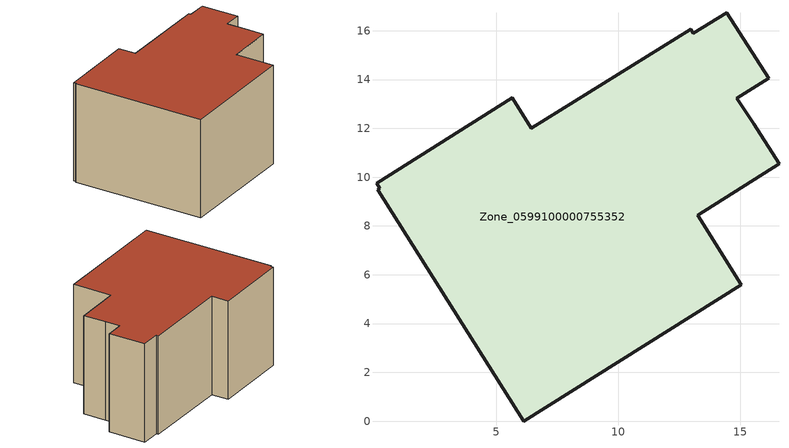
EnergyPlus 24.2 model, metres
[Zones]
Zone_0599100000755352
 floor ground (C_G): 16.58,10.55 13.24,8.43 15.03,5.58 6.13,0 0.14,9.49 0.22,9.55 0.08,9.76 5.64,13.26 6.43,11.99 12.96,16.06 13.07,15.9 14.43,16.73 16.15,14.05 14.85,13.24 15.55,12.19 z0
 wall outside (C_F): 0.14,9.49 6.13,0 15.03,5.58 13.24,8.43 16.58,10.55 15.55,12.19 14.85,13.24 16.15,14.05 14.43,16.73 13.07,15.9 12.96,16.06 6.43,11.99 5.64,13.26 0.08,9.76 0.22,9.55 0.14,9.49 z0:8.47
 roof outside (C_R): 13.07,15.9 12.96,16.06 6.43,11.99 5.64,13.26 0.08,9.76 0.22,9.55 0.14,9.49 6.13,0 15.03,5.58 13.24,8.43 16.58,10.55 15.55,12.19 14.85,13.24 16.15,14.05 14.43,16.73 z8.47
[BUILDING]
Pand.0599100000755352: North Axis=0; Terrain=City; Loads Convergence Tolerance Value=0.04; Temperature Convergence Tolerance Value=0.4; Solar Distribution=FullExterior; Maximum Number of Warmup Days=25; Minimum Number of Warmup Days=1
[Site:Location]
Rotterdam.The.Hague.AP_ZH_NLD Design_Conditions: Latitude=51.96; Longitude=4.45; Time Zone=1; Elevation=-4.5
[SITE:GROUNDTEMPERATURE:BUILDINGSURFACE]
18, 18, 18, 18, 18, 18, 18, 18, 18, 18, 18, 18
[MATERIAL] Thermal Absorptance=0.9; Solar Absorptance=0.7; Visible Absorptance=0.7
Name | Roughness | Thickness | Conductivity | Density | Specific Heat
G.D.2006-2014 | MediumSmooth | 0.15 | 0.06 | 540 | 1210
F.D.2006-2014 | Rough | 0.3 | 0.12 | 1920 | 840
R.D.2006-2014 | MediumRough | 0.2 | 0.08 | 1500 | 1000
[CONSTRUCTION]
C_G: G.D.2006-2014
C_F: F.D.2006-2014
C_R: R.D.2006-2014
[ZONE]
Zone_0599100000755352: Type=1; Multiplier=1; Ceiling Height=Autocalculate; Volume=Autocalculate; Floor Area=autocalculate; Part of Total Floor Area=Yes
[ZONEINFILTRATION:DESIGNFLOWRATE]
Infil_Zone_0599100000755352: Zone or ZoneList or Space or SpaceList=Zone_0599100000755352; Schedule=AlwaysOn; Design Flow Rate Calculation Method=Flow/Area; Flow Rate per Floor Area=0.0021; Constant Term Coefficient=1; Temperature Term Coefficient=0; Velocity Term Coefficient=0; Velocity Squared Term Coefficient=0
[HVACTEMPLATE:ZONE:IDEALLOADSAIRSYSTEM]
Zone_0599100000755352: Maximum Heating Supply Air Temperature=50; Minimum Cooling Supply Air Temperature=13; Maximum Heating Supply Air Humidity Ratio=0.0156; Minimum Cooling Supply Air Humidity Ratio=0.0077; Heating Limit=NoLimit; Cooling Limit=NoLimit; Dehumidification Control Type=ConstantSensibleHeatRatio; Cooling Sensible Heat Ratio=0.7; Dehumidification Setpoint=60; Humidification Control Type=None; Humidification Setpoint=30; Outdoor Air Method=None; Outdoor Air Flow Rate per Person=0.00944; Outdoor Air Flow Rate per Zone Floor Area=0; Outdoor Air Flow Rate per Zone=0; Demand Controlled Ventilation Type=None; Outdoor Air Economizer Type=NoEconomizer; Heat Recovery Type=None; Sensible Heat Recovery Effectiveness=0.7; Latent Heat Recovery Effectiveness=0.65
[ZONECONTROL:THERMOSTAT]
ThermostatControl_Zone_0599100000755352: Zone or ZoneList=Zone_0599100000755352; Control Type Schedule=DualSetpointControlType; Control 1=Thermostat_Zone_0599100000755352; Temperature Difference Between Cutout And Setpoint=0
[THERMOSTATSETPOINT:DUALSETPOINT]
Thermostat_Zone_0599100000755352: Heating Setpoint Temperature Schedule=HeatingSetpoint_Zone_0599100000755352; Cooling Setpoint Temperature Schedule=CoolingSetpoint_Zone_0599100000755352
[SCHEDULE:COMPACT]
HeatingSetpoint_Zone_0599100000755352: Through: 12/31, For: AllDays, Until: 24:00, 21
CoolingSetpoint_Zone_0599100000755352: Through: 12/31, For: AllDays, Until: 24:00, 24
DualSetpointControlType: Through: 12/31, For: AllDays, Until: 24:00, 4
AlwaysOn: Through: 12/31, For: AllDays, Until: 24:00, 1
